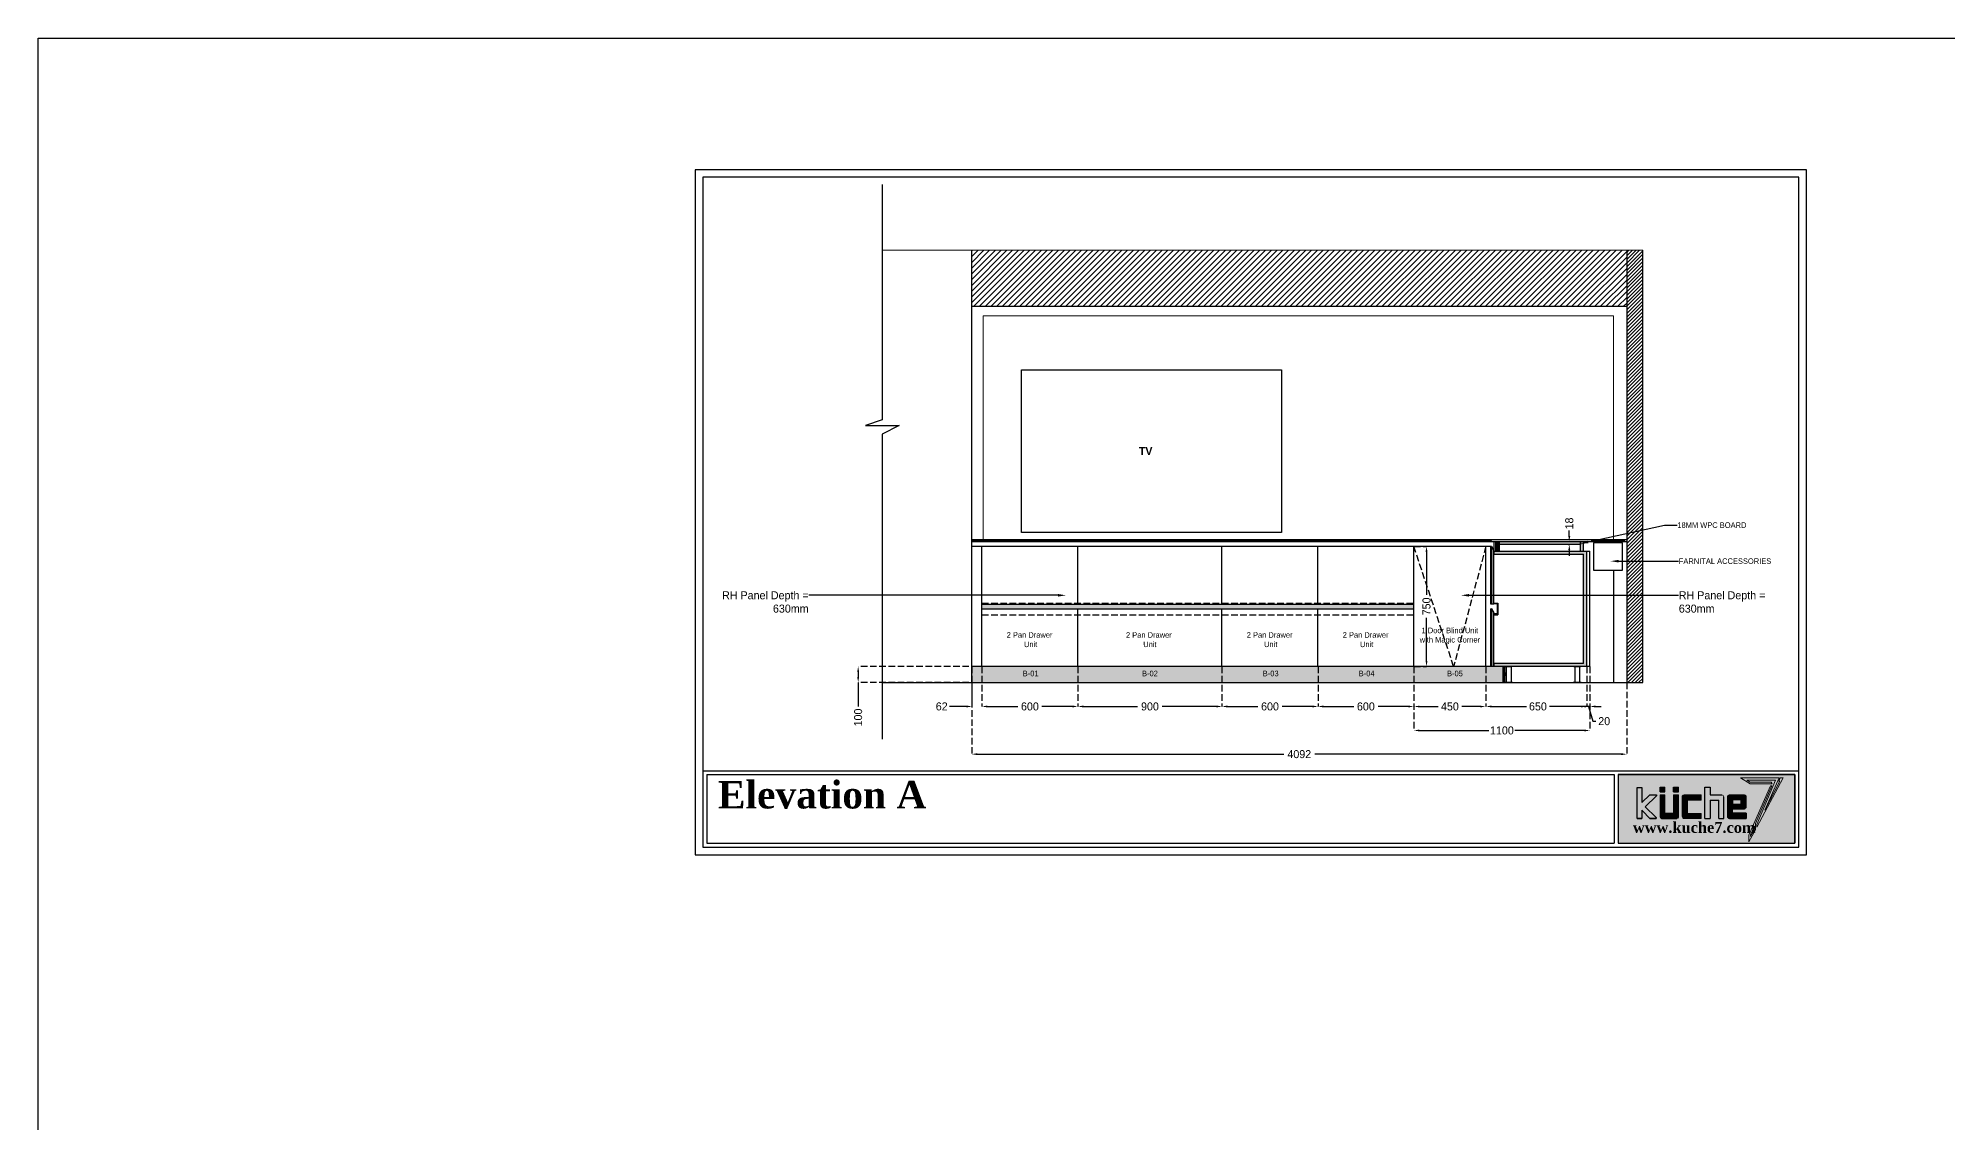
# Model space of a CAD drawing. Header units: millimetres. Extents: x -279428 to -243254, y -13605 to 1263.
# Drawn here: x -265216 to -253285, y -5513 to 1263 of the extents above; entities that cross this region are included whole.
import ezdxf
from ezdxf import colors
from ezdxf.entities.mleader import LeaderData, LeaderLine
from ezdxf.math import Vec2, Vec3

# ---------------------------------------------------------------- set-up
doc = ezdxf.new("R2010")
doc.units = ezdxf.units.MM
doc.linetypes.add('DGN Style 3', pattern=[57.66124, 41.1866, -16.47464])
for name, color, linetype in [('.', 7, 'Continuous'), ('Hatch', 251, 'Continuous'), ('kitchen line', 250, 'Continuous'), ('Measurement', 7, 'Continuous')]:
    doc.layers.add(name, color=color, linetype=linetype)
for name, color, linetype, lineweight in [('BEAM', 1, 'Continuous', 35), ('FURNITURE', 7, 'Continuous', 9), ('logo', 7, 'Continuous', 5), ('Text', 7, 'Continuous', 0)]:
    doc.layers.add(name, color=color, linetype=linetype, lineweight=lineweight)
doc.styles.add('Kuche7', font='', dxfattribs={"height": 50})
doc.styles.get("Standard").update_dxf_attribs({"font": 'arial.ttf'})
doc.styles.get('Kuche7').set_extended_font_data('Montserrat')
doc.dimstyles.new('Kuche7', dxfattribs={"dimtxt": 50, "dimasz": 35, "dimexe": 0.18, "dimexo": 0.0625, "dimgap": 10, "dimtad": 0, "dimdec": 0, "dimzin": 0, "dimdsep": 46, "dimtxsty": 'Kuche7', "dimcen": 0.09, "dimclrd": 256, "dimclre": 254, "dimclrt": 1, "dimadec": 0, "dimazin": 0, "dimtfac": 1, "dimtdec": 0, "dimtofl": 0, "dimtmove": 0, "dimatfit": 3, "dimfxl": 1, "dimtolj": 1, "dimtzin": 0, "dimarcsym": 0})
pattern_1 = [(0, (0, 0), (0, 6.985), [5.08, -1.905]), (90, (0, 0), (-6.985, 4e-16), [5.08, -1.905])]

# ---------------------------------------------------------------- blocks, each defined once
blk = doc.blocks.new('*D32')
at = {"layer": 'Defpoints', "color": 0, "transparency": 16777216}
for p in [(-260093, -2662), (-259401, -2662), (-259401, -2762)]:
    blk.add_point(p, dxfattribs=at)
at = {"layer": 'Measurement', "color": 254, "linetype": 'DGN Style 3', "lineweight": -2, "transparency": 16777216}
for p, q in [((-259401, -2662), (-260093, -2662)), ((-259401, -2762), (-260093, -2762))]:
    blk.add_line(p, q, dxfattribs=at)
at = {"layer": 'Measurement', "lineweight": -2, "transparency": 16777216}
for p, q in [((-260093, -2697), (-260093, -2727)), ((-260093, -2762), (-260093, -2913))]:
    blk.add_line(p, q, dxfattribs=at)
at = {"layer": 'Measurement', "transparency": 16777216}
for points in [[(-260099, -2697), (-260087, -2697), (-260093, -2662)], [(-260099, -2727), (-260087, -2727), (-260093, -2762)]]:
    blk.add_solid(points, dxfattribs=at)
at = {"layer": 'Measurement', "color": 1, "transparency": 16777216, "insert": (-260093, -2981), "char_height": 50, "attachment_point": 5, "rotation": 90, "style": 'Kuche7'}
blk.add_mtext('\\A1;100', dxfattribs=at)
blk = doc.blocks.new('gdfg')
at = {"layer": 'kitchen line'}
for p, q in [((1063109, -251454), (1063149, -251454)), ((1063109, -251456), (1063109, -251454)), ((1063149, -251456), (1063109, -251456)), ((1063114, -251456), (1063114, -251552)), ((1063144, -251456), (1063144, -251552)), ((1063149, -251454), (1063149, -251456)), ((1063104, -251552), (1063154, -251552)), ((1063104, -251552), (1063104, -251554)), ((1063104, -251554), (1063154, -251554)), ((1063154, -251552), (1063154, -251554))]:
    blk.add_line(p, q, dxfattribs=at)
blk = doc.blocks.new('*D68')
at = {"layer": 'Defpoints', "color": 0, "transparency": 16777216}
for p in [(-259382, -2662), (-259320, -2662), (-259320, -2912)]:
    blk.add_point(p, dxfattribs=at)
at = {"layer": 'Measurement', "color": 254, "linetype": 'DGN Style 3', "lineweight": -2, "transparency": 16777216}
for p, q in [((-259382, -2662), (-259382, -2912)), ((-259320, -2662), (-259320, -2912))]:
    blk.add_line(p, q, dxfattribs=at)
at = {"layer": 'Measurement', "lineweight": -2, "transparency": 16777216}
for p, q in [((-259417, -2912), (-259522, -2912)), ((-259285, -2912), (-259250, -2912))]:
    blk.add_line(p, q, dxfattribs=at)
at = {"layer": 'Measurement', "transparency": 16777216}
for points in [[(-259417, -2906), (-259417, -2918), (-259382, -2912)], [(-259285, -2906), (-259285, -2918), (-259320, -2912)]]:
    blk.add_solid(points, dxfattribs=at)
at = {"layer": 'Measurement', "color": 1, "transparency": 16777216, "insert": (-259571, -2912), "char_height": 50, "attachment_point": 5, "style": 'Kuche7'}
blk.add_mtext('\\A1;62', dxfattribs=at)
blk = doc.blocks.new('*D69')
at = {"layer": 'Defpoints', "color": 0, "transparency": 16777216}
for p in [(-259320, -2662), (-258720, -2662), (-258720, -2912)]:
    blk.add_point(p, dxfattribs=at)
at = {"layer": 'Measurement', "color": 254, "linetype": 'DGN Style 3', "lineweight": -2, "transparency": 16777216}
for p, q in [((-259320, -2662), (-259320, -2912)), ((-258720, -2662), (-258720, -2912))]:
    blk.add_line(p, q, dxfattribs=at)
at = {"layer": 'Measurement', "lineweight": -2, "transparency": 16777216}
for p, q in [((-259285, -2912), (-259096, -2912)), ((-258755, -2912), (-258945, -2912))]:
    blk.add_line(p, q, dxfattribs=at)
at = {"layer": 'Measurement', "transparency": 16777216}
for points in [[(-259285, -2906), (-259285, -2918), (-259320, -2912)], [(-258755, -2906), (-258755, -2918), (-258720, -2912)]]:
    blk.add_solid(points, dxfattribs=at)
at = {"layer": 'Measurement', "color": 1, "transparency": 16777216, "insert": (-259020, -2912), "char_height": 50, "attachment_point": 5, "style": 'Kuche7'}
blk.add_mtext('\\A1;600', dxfattribs=at)
blk = doc.blocks.new('*D70')
at = {"layer": 'Defpoints', "color": 0, "transparency": 16777216}
for p in [(-258720, -2662), (-257820, -2662), (-257820, -2912)]:
    blk.add_point(p, dxfattribs=at)
at = {"layer": 'Measurement', "color": 254, "linetype": 'DGN Style 3', "lineweight": -2, "transparency": 16777216}
for p, q in [((-258720, -2662), (-258720, -2912)), ((-257820, -2662), (-257820, -2912))]:
    blk.add_line(p, q, dxfattribs=at)
at = {"layer": 'Measurement', "lineweight": -2, "transparency": 16777216}
for p, q in [((-258685, -2912), (-258347, -2912)), ((-257855, -2912), (-258194, -2912))]:
    blk.add_line(p, q, dxfattribs=at)
at = {"layer": 'Measurement', "transparency": 16777216}
for points in [[(-258685, -2906), (-258685, -2918), (-258720, -2912)], [(-257855, -2906), (-257855, -2918), (-257820, -2912)]]:
    blk.add_solid(points, dxfattribs=at)
at = {"layer": 'Measurement', "color": 1, "transparency": 16777216, "insert": (-258270, -2912), "char_height": 50, "attachment_point": 5, "style": 'Kuche7'}
blk.add_mtext('\\A1;900', dxfattribs=at)
blk = doc.blocks.new('*D71')
at = {"layer": 'Defpoints', "color": 0, "transparency": 16777216}
for p in [(-257820, -2662), (-257220, -2662), (-257220, -2912)]:
    blk.add_point(p, dxfattribs=at)
at = {"layer": 'Measurement', "color": 254, "linetype": 'DGN Style 3', "lineweight": -2, "transparency": 16777216}
for p, q in [((-257820, -2662), (-257820, -2912)), ((-257220, -2662), (-257220, -2912))]:
    blk.add_line(p, q, dxfattribs=at)
at = {"layer": 'Measurement', "lineweight": -2, "transparency": 16777216}
for p, q in [((-257785, -2912), (-257596, -2912)), ((-257255, -2912), (-257445, -2912))]:
    blk.add_line(p, q, dxfattribs=at)
at = {"layer": 'Measurement', "transparency": 16777216}
for points in [[(-257785, -2906), (-257785, -2918), (-257820, -2912)], [(-257255, -2906), (-257255, -2918), (-257220, -2912)]]:
    blk.add_solid(points, dxfattribs=at)
at = {"layer": 'Measurement', "color": 1, "transparency": 16777216, "insert": (-257520, -2912), "char_height": 50, "attachment_point": 5, "style": 'Kuche7'}
blk.add_mtext('\\A1;600', dxfattribs=at)
blk = doc.blocks.new('*D72')
at = {"layer": 'Defpoints', "color": 0, "transparency": 16777216}
for p in [(-257220, -2662), (-256621, -2662), (-256621, -2912)]:
    blk.add_point(p, dxfattribs=at)
at = {"layer": 'Measurement', "color": 254, "linetype": 'DGN Style 3', "lineweight": -2, "transparency": 16777216}
for p, q in [((-257220, -2662), (-257220, -2912)), ((-256621, -2662), (-256621, -2912))]:
    blk.add_line(p, q, dxfattribs=at)
at = {"layer": 'Measurement', "lineweight": -2, "transparency": 16777216}
for p, q in [((-257185, -2912), (-256996, -2912)), ((-256656, -2912), (-256845, -2912))]:
    blk.add_line(p, q, dxfattribs=at)
at = {"layer": 'Measurement', "transparency": 16777216}
for points in [[(-257185, -2906), (-257185, -2918), (-257220, -2912)], [(-256656, -2906), (-256656, -2918), (-256621, -2912)]]:
    blk.add_solid(points, dxfattribs=at)
at = {"layer": 'Measurement', "color": 1, "transparency": 16777216, "insert": (-256921, -2912), "char_height": 50, "attachment_point": 5, "style": 'Kuche7'}
blk.add_mtext('\\A1;600', dxfattribs=at)
blk = doc.blocks.new('*D73')
at = {"layer": 'Defpoints', "color": 0, "transparency": 16777216}
for p in [(-256171, -2662), (-255521, -2662), (-255521, -2912)]:
    blk.add_point(p, dxfattribs=at)
at = {"layer": 'Measurement', "color": 254, "linetype": 'DGN Style 3', "lineweight": -2, "transparency": 16777216}
for p, q in [((-256171, -2662), (-256171, -2912)), ((-255521, -2662), (-255521, -2912))]:
    blk.add_line(p, q, dxfattribs=at)
at = {"layer": 'Measurement', "lineweight": -2, "transparency": 16777216}
for p, q in [((-256136, -2912), (-255918, -2912)), ((-255556, -2912), (-255774, -2912))]:
    blk.add_line(p, q, dxfattribs=at)
at = {"layer": 'Measurement', "transparency": 16777216}
for points in [[(-256136, -2906), (-256136, -2918), (-256171, -2912)], [(-255556, -2906), (-255556, -2918), (-255521, -2912)]]:
    blk.add_solid(points, dxfattribs=at)
at = {"layer": 'Measurement', "color": 1, "transparency": 16777216, "insert": (-255846, -2912), "char_height": 50, "attachment_point": 5, "style": 'Kuche7'}
blk.add_mtext('\\A1;650', dxfattribs=at)
blk = doc.blocks.new('*D74')
at = {"layer": 'Defpoints', "color": 0, "transparency": 16777216}
for p in [(-255541, -2662), (-255521, -2662), (-255541, -2912)]:
    blk.add_point(p, dxfattribs=at)
at = {"layer": 'Measurement', "color": 254, "linetype": 'DGN Style 3', "lineweight": -2, "transparency": 16777216}
for p, q in [((-255541, -2662), (-255541, -2912)), ((-255521, -2662), (-255521, -2912))]:
    blk.add_line(p, q, dxfattribs=at)
at = {"layer": 'Measurement', "lineweight": -2, "transparency": 16777216}
for p, q in [((-255576, -2912), (-255611, -2912)), ((-255521, -2912), (-255541, -2912)), ((-255531, -2912), (-255504, -3004)), ((-255486, -2912), (-255451, -2912)), ((-255504, -3004), (-255484, -3004))]:
    blk.add_line(p, q, dxfattribs=at)
at = {"layer": 'Measurement', "transparency": 16777216}
for points in [[(-255576, -2906), (-255576, -2918), (-255541, -2912)], [(-255486, -2906), (-255486, -2918), (-255521, -2912)]]:
    blk.add_solid(points, dxfattribs=at)
at = {"layer": 'Measurement', "color": 1, "transparency": 16777216, "insert": (-255432, -3004), "char_height": 50, "attachment_point": 5, "style": 'Kuche7'}
blk.add_mtext('\\A1;20', dxfattribs=at)
blk = doc.blocks.new('*D36')
at = {"layer": 'Defpoints', "color": 0, "transparency": 16777216}
for p in [(-256621, -2662), (-255521, -2662), (-256621, -3062)]:
    blk.add_point(p, dxfattribs=at)
at = {"layer": 'Measurement', "color": 254, "linetype": 'DGN Style 3', "lineweight": -2, "transparency": 16777216}
for p, q in [((-256621, -2662), (-256621, -3062)), ((-255521, -2662), (-255521, -3062))]:
    blk.add_line(p, q, dxfattribs=at)
at = {"layer": 'Measurement', "lineweight": -2, "transparency": 16777216}
for p, q in [((-256586, -3062), (-256152, -3062)), ((-255556, -3062), (-255990, -3062))]:
    blk.add_line(p, q, dxfattribs=at)
at = {"layer": 'Measurement', "transparency": 16777216}
for points in [[(-256586, -3056), (-256586, -3068), (-256621, -3062)], [(-255556, -3056), (-255556, -3068), (-255521, -3062)]]:
    blk.add_solid(points, dxfattribs=at)
at = {"layer": 'Measurement', "color": 1, "transparency": 16777216, "insert": (-256071, -3062), "char_height": 50, "attachment_point": 5, "style": 'Kuche7'}
blk.add_mtext('\\A1;1100', dxfattribs=at)
blk = doc.blocks.new('*D75')
at = {"layer": 'Defpoints', "color": 0, "transparency": 16777216}
for p in [(-259383, -2762), (-255291, -2762), (-255291, -3210)]:
    blk.add_point(p, dxfattribs=at)
at = {"layer": 'Measurement', "color": 254, "linetype": 'DGN Style 3', "lineweight": -2, "transparency": 16777216}
for p, q in [((-259383, -2762), (-259383, -3210)), ((-255291, -2762), (-255291, -3210))]:
    blk.add_line(p, q, dxfattribs=at)
at = {"layer": 'Measurement', "lineweight": -2, "transparency": 16777216}
for p, q in [((-259348, -3210), (-257433, -3210)), ((-255326, -3210), (-257240, -3210))]:
    blk.add_line(p, q, dxfattribs=at)
at = {"layer": 'Measurement', "transparency": 16777216}
for points in [[(-259348, -3204), (-259348, -3216), (-259383, -3210)], [(-255326, -3204), (-255326, -3216), (-255291, -3210)]]:
    blk.add_solid(points, dxfattribs=at)
at = {"layer": 'Measurement', "color": 1, "transparency": 16777216, "insert": (-257337, -3210), "char_height": 50, "attachment_point": 5, "style": 'Kuche7'}
blk.add_mtext('\\A1;4092', dxfattribs=at)
blk = doc.blocks.new('ytjup')
at = {"true_color": 0xffffff}
h = blk.add_hatch(color=7, dxfattribs=at)
h.dxf.hatch_style = 1
h.paths.add_polyline_path([(3365069.1, 952610.9), (3364751.9, 952610.9), (3364751.9, 951794.6), (3365069.1, 951794.6)])
at = {"ltscale": 0.005}
for points in [[(3364971.6, 952434), (3364975.4, 952433.9), (3364975.4, 952464.6), (3364940.3, 952501.6), (3365009.5, 952501.6), (3365009.5, 952523.1), (3364866.1, 952523.1), (3364866.1, 952501.6), (3364905.2, 952501.6), (3364901.4, 952498.1), (3364866.1, 952464.8), (3364866.1, 952434.5), (3364870.5, 952434.4), (3364920.6, 952485.9)], [(3364975.4, 952394.1), (3364975.4, 952416.9), (3364873.4, 952417, 0.362368), (3364866.1, 952410.9), (3364866.1, 952339.2, 0.37351), (3364872.6, 952331.7), (3364975.4, 952331.7), (3364975.4, 952354.4), (3364891.4, 952354.4), (3364891.4, 952394.1)], [(3364988.8, 952416.9), (3364988.8, 952394.1), (3365010.2, 952394.1), (3365010.2, 952416.9)], [(3365010.2, 952354.4), (3364988.8, 952354.4), (3364988.8, 952331.7), (3365010.2, 952331.7)], [(3364975.4, 952226.8), (3364975.4, 952306.4, 0.386462), (3364966.1, 952314.8), (3364875.6, 952314.8, 0.394403), (3364866.1, 952305.5), (3364866.1, 952226.8), (3364889.9, 952226.8), (3364889.9, 952289.8), (3364951.5, 952289.8), (3364951.5, 952226.8)], [(3364975.1, 952132.1), (3364975.1, 952186.4), (3365010.2, 952186.4), (3365010.2, 952210.5), (3364866.1, 952210.5), (3364866.1, 952186.4), (3364951.5, 952186.4), (3364951.5, 952146.2), (3364866.1, 952146.2), (3364866.1, 952122.7), (3364966.5, 952122.7, 0.430367)]]:
    blk.add_hatch(color=252, dxfattribs=at).paths.add_polyline_path(points)
h = blk.add_hatch(color=252, dxfattribs=at)
h.paths.add_polyline_path([(3364966.1, 952019.5, 0.386462), (3364975.4, 952027.9), (3364975.4, 952097.6, 0.386462), (3364966.1, 952106), (3364875.6, 952106, 0.394403), (3364866.1, 952096.7), (3364866.1, 952019.5), (3364890.2, 952019.5), (3364890.2, 952082.3), (3364910.3, 952082.3), (3364910.3, 952027.9, 0.38727), (3364919.6, 952019.5)])
h.paths.add_polyline_path([(3364952, 952082.6), (3364952, 952042.6), (3364932.5, 952042.6), (3364932.5, 952082.6)], flags=16)
at = {"layer": 'logo', "ltscale": 50}
h = blk.add_hatch(color=10, dxfattribs=at)
h.paths.add_polyline_path([(3365017.6, 951901.8), (3365017.6, 951907.8), (3364789.1, 952006.7), (3364758.7, 952006.5), (3364814.4, 951976.5), (3364843.4, 951977)])
h.paths.add_polyline_path([(3364831.4, 951981.5), (3364815.3, 951981.6), (3364782.5, 951999.5), (3364791.5, 951999.5)], flags=16)
blk.add_hatch(color=10, dxfattribs=at).paths.add_polyline_path([(3365053.3, 952045), (3365025.9, 952001.3), (3365025.9, 951900), (3365033.4, 951904.5), (3365033.5, 952001.8), (3365043.2, 952016.4), (3365043.2, 951883.8), (3364838.3, 951970.3), (3364826.1, 951969.9), (3365053.3, 951848.4), (3365053.3, 951862.4), (3365038.4, 951869.5), (3365038.4, 951864.1), (3364905.1, 951934.1), (3365053.3, 951867.6)])
at = {"color": 252, "ltscale": 0.005}
for p, q in [((3364866.1, 952501.6), (3364866.1, 952523.1)), ((3364866.1, 952523.1), (3365009.5, 952523.1)), ((3364866.1, 952523.1), (3364866.1, 952501.6)), ((3365009.5, 952523.1), (3365009.5, 952501.6)), ((3364866, 952434.5), (3364866.1, 952464.8)), ((3364870.5, 952434.4), (3364866, 952434.5)), ((3364905.2, 952501.6), (3364866.1, 952501.6)), ((3364866.1, 952464.8), (3364901.4, 952498.1)), ((3364866.1, 952464.8), (3364866.1, 952434.5)), ((3364920.6, 952485.9), (3364870.5, 952434.4)), ((3364901.4, 952498.1), (3364905.2, 952501.6)), ((3364971.6, 952434), (3364920.6, 952485.9)), ((3365009.5, 952501.6), (3364940.3, 952501.6)), ((3364940.3, 952501.6), (3364975.4, 952464.6)), ((3364975.4, 952433.9), (3364971.6, 952434)), ((3364975.4, 952464.6), (3364975.4, 952433.9)), ((3364866.1, 952410.9), (3364866.1, 952339.2)), ((3364988.8, 952416.9), (3365010.2, 952416.9)), ((3364988.8, 952416.9), (3364988.8, 952394.1)), ((3364988.8, 952394.1), (3365010.2, 952394.1)), ((3364988.8, 952354.4), (3365010.2, 952354.4)), ((3364988.8, 952354.4), (3364988.8, 952331.7)), ((3364988.8, 952331.7), (3365010.2, 952331.7)), ((3365010.2, 952416.9), (3365010.2, 952394.1)), ((3365010.2, 952354.4), (3365010.2, 952331.7)), ((3364866.1, 952210.5), (3364866.1, 952186.4)), ((3364866.1, 952210.5), (3365010.2, 952210.5)), ((3364951.5, 952186.4), (3364866.1, 952186.4)), ((3364951.5, 952186.4), (3364951.5, 952146.2)), ((3365010.2, 952186.4), (3364975.1, 952186.4)), ((3364975.1, 952186.4), (3364975.1, 952132.1)), ((3365010.2, 952210.5), (3365010.2, 952186.4)), ((3364866.1, 952146.2), (3364866.1, 952122.7)), ((3364866.1, 952146.2), (3364951.5, 952146.2)), ((3364866.1, 952122.7), (3364966.6, 952122.7)), ((3364866.1, 952096.7), (3364866.1, 952019.5)), ((3364890.2, 952019.5), (3364890.2, 952082.3)), ((3364890.2, 952082.3), (3364910.3, 952082.3)), ((3364910.3, 952082.3), (3364910.3, 952027.9)), ((3364932.5, 952082.6), (3364932.5, 952042.6)), ((3364952, 952082.6), (3364932.5, 952082.6)), ((3364952, 952042.6), (3364952, 952082.6)), ((3364890.2, 952019.5), (3364866.1, 952019.5)), ((3364932.5, 952042.6), (3364952, 952042.6))]:
    blk.add_line(p, q, dxfattribs=at)
blk.add_lwpolyline([(3365069.1, 952610.9), (3364751.9, 952610.9), (3364751.9, 951794.6), (3365069.1, 951794.6)], close=True)
at = {"layer": 'logo', "color": 252}
for p, q in [((3364866.1, 952408.2), (3364866.1, 952339.2)), ((3364975.4, 952416.9), (3364873.4, 952417)), ((3364891.4, 952354.4), (3364891.4, 952394.1)), ((3364891.4, 952394.1), (3364975.4, 952394.1)), ((3364891.4, 952354.4), (3364975.4, 952354.4)), ((3364963.9, 952398.5), (3364963.9, 952398.3)), ((3364975.4, 952394.1), (3364975.4, 952416.9)), ((3364975.4, 952331.7), (3364975.4, 952354.4)), ((3364875.6, 952106), (3364966.1, 952106)), ((3364975.4, 952027.9), (3364975.4, 952097.6)), ((3364919.5, 952019.5), (3364966.1, 952019.5))]:
    blk.add_line(p, q, dxfattribs=at)
at = {"layer": 'logo', "color": 252, "ltscale": 50}
for p, q in [((3364872.6, 952331.7), (3364975.4, 952331.7)), ((3364866.1, 952305.5), (3364866.1, 952226.8)), ((3364875.6, 952314.8), (3364966.1, 952314.8)), ((3364889.9, 952226.8), (3364889.9, 952289.8)), ((3364889.9, 952289.8), (3364951.5, 952289.8)), ((3364951.5, 952289.8), (3364951.5, 952226.8)), ((3364975.4, 952226.8), (3364975.4, 952306.4)), ((3364866.1, 952226.8), (3364889.9, 952226.8)), ((3364951.5, 952226.8), (3364975.4, 952226.8))]:
    blk.add_line(p, q, dxfattribs=at)
at = {"layer": 'logo', "color": 10}
for points in [[(3365017.6, 951907.8), (3365017.6, 951901.8), (3364843.4, 951977), (3364814.4, 951976.5), (3364758.7, 952006.5), (3364789.1, 952006.7), (3365017.6, 951907.8)], [(3364831.4, 951981.5), (3364815.3, 951981.6), (3364782.5, 951999.5), (3364791.5, 951999.5), (3364831.4, 951981.5)], [(3365053.3, 952045), (3365053.3, 951867.6), (3364905.1, 951934.1), (3365038.4, 951864.1), (3365038.4, 951869.5), (3365053.3, 951862.4), (3365053.3, 951848.4), (3364826.1, 951969.9), (3364838.3, 951970.3), (3365043.2, 951883.8), (3365043.2, 952016.4), (3365033.5, 952001.8), (3365033.4, 951904.5), (3365025.9, 951900), (3365025.9, 952001.3), (3365053.3, 952045)]]:
    blk.add_lwpolyline(points, dxfattribs=at)
at = {"layer": 'logo', "color": 252}
for centre, radius, start, end in [((3364873.4, 952409.5), 7.49, 90.09271, 169.76832), ((3364873.7, 952339.2), 7.62, 180, 261.92464), ((3364875.8, 952096.2), 9.78, 91.08497, 177.1826), ((3364966.1, 952096.7), 9.3, 5.48158, 90), ((3364966.4, 952131.5), 8.75, 268.91806, 4.22372), ((3364919.5, 952028.8), 9.3, 185.48175, 270.1613), ((3364966.1, 952028.8), 9.3, 270, 354.51842)]:
    blk.add_arc(centre, radius, start, end, dxfattribs=at)
at = {"layer": 'logo', "color": 252, "ltscale": 50}
for centre, radius, start, end in [((3364875.8, 952305), 9.78, 91.08497, 177.1826), ((3364966.1, 952305.5), 9.3, 5.48158, 90)]:
    blk.add_arc(centre, radius, start, end, dxfattribs=at)
at = {"linetype": 'ByBlock', "insert": (3364850.1, 952542.3), "char_height": 50, "width": 531.972, "attachment_point": 1, "rotation": 270}
blk.add_mtext('{\\fCentury|b1|i0|c0|p18;\\C252;www.kuche\\C1;7\\C252;.com}', dxfattribs=at)
blk = doc.blocks.new('*D38')
at = {"layer": 'Defpoints', "color": 0, "transparency": 16777216}
for p in [(-256621, -1912), (-256621, -2662), (-256542, -2662)]:
    blk.add_point(p, dxfattribs=at)
at = {"layer": 'kitchen line', "color": 254, "linetype": 'DGN Style 3', "lineweight": -2, "transparency": 16777216}
for p, q in [((-256621, -1912), (-256542, -1912)), ((-256621, -2662), (-256542, -2662))]:
    blk.add_line(p, q, dxfattribs=at)
at = {"layer": 'kitchen line', "lineweight": -2, "transparency": 16777216}
for p, q in [((-256542, -1947), (-256542, -2215)), ((-256542, -2627), (-256542, -2359))]:
    blk.add_line(p, q, dxfattribs=at)
at = {"layer": 'kitchen line', "transparency": 16777216}
for points in [[(-256548, -1947), (-256536, -1947), (-256542, -1912)], [(-256548, -2627), (-256536, -2627), (-256542, -2662)]]:
    blk.add_solid(points, dxfattribs=at)
at = {"layer": 'kitchen line', "color": 1, "transparency": 16777216, "insert": (-256542, -2287), "char_height": 50, "attachment_point": 5, "rotation": 90, "style": 'Kuche7'}
blk.add_mtext('\\A1;750', dxfattribs=at)
blk = doc.blocks.new('*D39')
at = {"layer": 'Defpoints', "color": 0, "transparency": 16777216}
for p in [(-256621, -2662), (-256171, -2662), (-256171, -2912)]:
    blk.add_point(p, dxfattribs=at)
at = {"layer": 'Measurement', "color": 254, "linetype": 'DGN Style 3', "lineweight": -2, "transparency": 16777216}
for p, q in [((-256621, -2662), (-256621, -2913)), ((-256171, -2662), (-256171, -2913))]:
    blk.add_line(p, q, dxfattribs=at)
at = {"layer": 'Measurement', "lineweight": -2, "transparency": 16777216}
for p, q in [((-256586, -2912), (-256470, -2912)), ((-256206, -2912), (-256322, -2912))]:
    blk.add_line(p, q, dxfattribs=at)
at = {"layer": 'Measurement', "transparency": 16777216}
for points in [[(-256586, -2907), (-256586, -2918), (-256621, -2912)], [(-256206, -2907), (-256206, -2918), (-256171, -2912)]]:
    blk.add_solid(points, dxfattribs=at)
at = {"layer": 'Measurement', "color": 1, "transparency": 16777216, "insert": (-256396, -2912), "char_height": 50, "attachment_point": 5, "style": 'Kuche7'}
blk.add_mtext('\\A1;450', dxfattribs=at)
blk = doc.blocks.new('*D104')
at = {"layer": 'Defpoints', "color": 0, "transparency": 16777216}
for p in [(-255657, -1882), (-255657, -1900), (-255650, -1882)]:
    blk.add_point(p, dxfattribs=at)
at = {"layer": 'kitchen line', "color": 254, "linetype": 'DGN Style 3', "lineweight": -2, "transparency": 16777216}
for p, q in [((-255657, -1882), (-255650, -1882)), ((-255657, -1900), (-255650, -1900))]:
    blk.add_line(p, q, dxfattribs=at)
at = {"layer": 'kitchen line', "lineweight": -2, "transparency": 16777216}
for p, q in [((-255650, -1847), (-255650, -1812)), ((-255650, -1935), (-255650, -1970))]:
    blk.add_line(p, q, dxfattribs=at)
at = {"layer": 'kitchen line', "transparency": 16777216}
for points in [[(-255656, -1847), (-255644, -1847), (-255650, -1882)], [(-255656, -1935), (-255644, -1935), (-255650, -1900)]]:
    blk.add_solid(points, dxfattribs=at)
at = {"layer": 'kitchen line', "color": 1, "transparency": 16777216, "insert": (-255650, -1769), "char_height": 50, "attachment_point": 5, "rotation": 90, "style": 'Kuche7'}
blk.add_mtext('\\A1;18', dxfattribs=at)

msp = doc.modelspace()

# ---------------------------------------------------------------- hatches: boundary and pattern name
at = {"layer": '.'}
h = msp.add_hatch(color=8, dxfattribs=at)
h.dxf.hatch_style = 1
h.paths.add_polyline_path([(-256101.5, -2332.7), (-256121, -2332.7), (-256121, -2338.7), (-256095.5, -2338.7), (-256095.5, -2265.7), (-256121, -2265.7), (-256121, -2271.7), (-256101.5, -2271.7)])
h = msp.add_hatch()
h.set_pattern_fill('ANGLE', color=6)
h.set_pattern_definition(pattern_1)
h.paths.add_polyline_path([(-256088, -1882.4), (-256108, -1882.4), (-256108, -1942.2), (-256088, -1942.2)])
h = msp.add_hatch()
h.set_pattern_fill('ANGLE', color=6)
h.set_pattern_definition(pattern_1)
h.paths.add_polyline_path([(-255581, -1882.4), (-256088, -1882.4), (-256088, -1900.2), (-255581, -1900.2)])
h.paths.add_polyline_path([(-255561, -1882.4), (-255581, -1882.4), (-255581, -1901.2), (-255581, -1942.2), (-255561, -1942.2)])
at = {"true_color": 0x636466}
h = msp.add_hatch(dxfattribs=at)
h.set_pattern_fill('ANGLE', color=251)
h.set_pattern_definition([(0, (-17184.7964, -55548.752), (0, 6.985), [5.08, -1.905]), (90, (-17184.7964, -55548.752), (-6.985, 4e-16), [5.08, -1.905])])
h.paths.add_polyline_path([(-256121, -2273.2), (-256137, -2273.2), (-256137, -1912.1), (-256136.3, -1912.1), (-256121, -1937.1)])
h.paths.add_polyline_path([(-256136.3, -2304.7), (-256121, -2327.9), (-256121, -2662.2), (-256137, -2662.2), (-256137, -2304.7)])
h = msp.add_hatch(dxfattribs=at)
h.set_pattern_fill('ANGLE', color=251)
h.set_pattern_definition([(0, (-16235.317, -55548.752), (0, 6.985), [5.08, -1.905]), (90, (-16235.317, -55548.752), (-6.985, 4e-16), [5.08, -1.905])])
h.paths.add_polyline_path([(-255561, -1960.2), (-256120, -1960.2), (-256120, -1942.2), (-255541, -1942.2), (-255541, -2662.2), (-256120, -2662.2), (-256120, -2644.2), (-255561, -2644.2)])
at = {"layer": 'Hatch', "transparency": 33554480}
h = msp.add_hatch(dxfattribs=at)
h.set_pattern_fill('ANSI31', color=3, scale=8)
h.set_pattern_definition([(45, (25471.096, 688.84), (-17.9605122, 17.9605122), [])])
h.paths.add_polyline_path([(-255291, -62.2), (-259383, -62.2), (-259383, -412.2), (-255291, -412.2)])
at = {"layer": 'kitchen line'}
h = msp.add_hatch(dxfattribs=at)
h.set_pattern_fill('ANSI31', color=1, scale=5)
h.set_pattern_definition([(45, (20425.847, 8524.031), (-11.22532015, 11.22532015), [])])
h.paths.add_polyline_path([(-255291, -2762.2), (-255191, -2762.2), (-255191, -62.2), (-255291, -62.2)])
h = msp.add_hatch(color=9, dxfattribs=at)
h.dxf.hatch_style = 1
h.paths.add_polyline_path([(-259320, -2273.2), (-259320, -2302.7), (-256621, -2302.7), (-256621, -2273.2)])
h = msp.add_hatch(color=9, dxfattribs=at)
h.dxf.hatch_style = 1
h.paths.add_polyline_path([(-256046, -2762.2), (-256046, -2662.2), (-259383, -2662.2), (-259383, -2762.2)])
h = msp.add_hatch(color=8, dxfattribs=at)
h.dxf.hatch_style = 1
h.paths.add_polyline_path([(-256054, -2762.2), (-256054, -2722.2), (-256044, -2722.2), (-256044, -2702.2), (-256054, -2702.2), (-256054, -2662.2), (-256066, -2662.2), (-256066, -2762.2)])

# ---------------------------------------------------------------- linework, layer by layer
for p, q in [((-259383, -2762.2), (-259383, -62.2)), ((-255291, -62.2), (-255291, -2762.2)), ((-255291, -1870.4), (-259383, -1870.4)), ((-256108, -1942.2), (-256108, -1892.2)), ((-256088, -1942.2), (-256088, -1883.5)), ((-255581, -1942.2), (-255581, -1884.3)), ((-255561, -1942.2), (-255561, -1883.5)), ((-256136.3, -1912.1), (-259383, -1912.1)), ((-259320, -2662.2), (-259320, -1912.1)), ((-256171, -2662.2), (-256171, -1912.1)), ((-256141, -2273.2), (-256141, -1912.1)), ((-256141, -1912.1), (-256137, -1912.1)), ((-256137, -1912.1), (-256137, -2273.2)), ((-256136.3, -2273.2), (-256136.3, -1912.1)), ((-256121, -2273.2), (-256121, -1937.1)), ((-256120, -1942.2), (-255541, -1942.2)), ((-256120, -1960.2), (-256120, -1942.2)), ((-256120, -1960.2), (-255561, -1960.2)), ((-255561, -2644.2), (-255561, -1960.2)), ((-255541, -2662.2), (-255541, -1942.2)), ((-259320, -2273.2), (-256621, -2273.2)), ((-259320, -2302.7), (-256621, -2302.7)), ((-256141, -2662.2), (-256141, -2302.7)), ((-256141, -2662.2), (-256141, -2312.7)), ((-256137, -2302.7), (-256137, -2662.2)), ((-256137, -2312.7), (-256137, -2662.2)), ((-256136.3, -2662.2), (-256136.3, -2302.7)), ((-256121, -2662.2), (-256121, -2332.7)), ((-255541, -2662.2), (-259383, -2662.2)), ((-256121, -2662.2), (-256141, -2662.2)), ((-256121, -2662.2), (-256141, -2662.2)), ((-255561, -2644.2), (-256120, -2644.2)), ((-256120, -2662.2), (-256120, -2644.2)), ((-256120, -2662.2), (-256120, -2644.2)), ((-255521, -2662.2), (-256120, -2662.2)), ((-256066, -2662.2), (-256066, -2762.2)), ((-259942.9, -2762.2), (-255191, -2762.2)), ((-261063.1, -3313.5), (-254216.6, -3313.5)), ((-261039.2, -3337.3), (-255369.5, -3337.3)), ((-261039.2, -3337.3), (-261039.2, -3766.8)), ((-255369.5, -3337.3), (-255369.5, -3766.8)), ((-255345.6, -3337.3), (-255345.6, -3766.8)), ((-255345.6, -3337.3), (-254240.4, -3337.3)), ((-254240.4, -3337.3), (-254240.4, -3766.8)), ((-261039.2, -3766.8), (-255369.5, -3766.8))]:
    msp.add_line(p, q)
at = {"color": 252, "linetype": 'DGN Style 3', "true_color": 0x939598}
for p, q in [((-259320, -2265.7), (-256621, -2265.7)), ((-259320, -2338.7), (-256621, -2338.7))]:
    msp.add_line(p, q, dxfattribs=at)
for points in [[(-261110.8, 441.5), (-261110.8, -3838.4), (-254168.8, -3838.4), (-254168.8, 441.5)], [(-261063.1, 393.8), (-261063.1, -3790.7), (-254216.6, -3790.7), (-254216.6, 393.8)], [(-259073, -809.5), (-257448, -809.5), (-257448, -1825.5), (-259073, -1825.5)]]:
    msp.add_lwpolyline(points, close=True)
at = {"layer": 'BEAM', "color": 251, "lineweight": 0, "true_color": 0x636466}
msp.add_line((-259942.9, -62.2), (-255191, -62.2), dxfattribs=at)
at = {"layer": 'FURNITURE', "color": 152, "lineweight": 0, "true_color": 0x2776bb}
for p, q in [((-259313, -472.2), (-255373, -472.2)), ((-259313, -472.2), (-259313, -1880.2)), ((-255373, -472.2), (-255373, -1880.2))]:
    msp.add_line(p, q, dxfattribs=at)
at = {"layer": 'kitchen line'}
for p, q in [((-259383, -412.2), (-255291, -412.2)), ((-256141, -1874.4), (-259383, -1874.4)), ((-259383, -1882.4), (-255291, -1882.4)), ((-256141, -1870.4), (-256141, -1874.4)), ((-256141, -1870.4), (-256141, -1874.4)), ((-256120, -1942.2), (-256120, -1882.4)), ((-258720.5, -2273.2), (-258720.5, -1912.1)), ((-257820.5, -2273.2), (-257820.5, -1912.1)), ((-257220.5, -2273.2), (-257220.5, -1912.1)), ((-256621, -2662.2), (-256621, -1912.1)), ((-255541, -1942.2), (-255521, -1942.2)), ((-255521, -2662.2), (-255521, -1942.2)), ((-255373, -2060.2), (-255373, -2762.2)), ((-256121, -2265.7), (-256095.5, -2265.7)), ((-256121, -2271.7), (-256121, -2265.7)), ((-256095.5, -2265.7), (-256095.5, -2338.7)), ((-258720.5, -2662.2), (-258720.5, -2302.7)), ((-257820.5, -2662.2), (-257820.5, -2302.7)), ((-257220.5, -2662.2), (-257220.5, -2302.7)), ((-256121, -2273.2), (-256141, -2273.2)), ((-256136.3, -2302.7), (-256141, -2302.7)), ((-256101.5, -2271.7), (-256121, -2271.7)), ((-256121, -2332.7), (-256121, -2327.9)), ((-256101.5, -2332.7), (-256121, -2332.7)), ((-256121, -2332.7), (-256121, -2338.7)), ((-256121, -2338.7), (-256095.5, -2338.7)), ((-256101.5, -2271.7), (-256101.5, -2332.7)), ((-256054, -2662.2), (-256054, -2762.2)), ((-256054, -2702.2), (-256044, -2702.2)), ((-256049, -2662.2), (-256009, -2662.2)), ((-256049, -2664.2), (-256049, -2662.2)), ((-256049, -2664.2), (-256049, -2662.2)), ((-256009, -2664.2), (-256049, -2664.2)), ((-256044, -2664.2), (-256044, -2760.2)), ((-256014, -2664.2), (-256014, -2760.2)), ((-256009, -2662.2), (-256009, -2664.2)), ((-256054, -2760.2), (-256004, -2760.2)), ((-256054, -2760.2), (-256054, -2762.2)), ((-256054, -2762.2), (-256004, -2762.2)), ((-256004, -2760.2), (-256004, -2762.2))]:
    msp.add_line(p, q, dxfattribs=at)
at = {"layer": 'kitchen line', "color": 18, "true_color": 0x000000}
msp.add_line((-256133, -1882.4), (-256141, -1874.4), dxfattribs=at)
at = {"layer": 'kitchen line'}
for points in [[(-265216.1, 1262.9), (-243253.8, 1262.9), (-243253.8, -13604.8), (-265216.1, -13604.8)], [(-256088, -1942.2), (-256108, -1942.2), (-256108, -1882.4), (-256088, -1882.4)], [(-256088, -1882.4), (-255581, -1882.4), (-255581, -1900.2), (-256088, -1900.2)], [(-255508.2, -1870.4), (-255308.2, -1870.4), (-255308.2, -1880.4), (-255508.2, -1880.4)], [(-255498.2, -2060.2), (-255318.2, -2060.2), (-255318.2, -1890.2), (-255498.2, -1890.2)]]:
    msp.add_lwpolyline(points, close=True, dxfattribs=at)
msp.add_lwpolyline([(-259942.9, 348.7), (-259942.9, -1120.6), (-260046.9, -1156.4), (-259836, -1156.4), (-259942.9, -1210.8), (-259942.9, -3116.7)], dxfattribs=at)
at = {"layer": 'kitchen line', "color": 251, "linetype": 'DGN Style 3', "true_color": 0x636466}
msp.add_lwpolyline([(-256171, -1912.1), (-256372.6, -2662.2), (-256621, -1912.1)], dxfattribs=at)
at = {"layer": 'Measurement'}
for p, q in [((-255191, -2762.2), (-255191, -62.2)), ((-256137, -1912.1), (-256136.3, -1912.1)), ((-256136.3, -1912.1), (-256121, -1937.1)), ((-256136.3, -2302.7), (-256121, -2327.9))]:
    msp.add_line(p, q, dxfattribs=at)

# ---------------------------------------------------------------- block references
at = {"xscale": 1.353917585744625, "yscale": 1.353917585744625, "zscale": 1.353917585744625, "rotation": 90}
msp.add_blockref('ytjup', (1034411, -4559363.5), dxfattribs=at)
at = {"layer": 'kitchen line'}
msp.add_blockref('gdfg', (-1318729.7, 248791.7), dxfattribs=at)

# ---------------------------------------------------------------- texts
at = {"attachment_point": 1}
for s, insert, char_height, width in [('\\pxqc;{\\fMontserrat|b1|i0|c0|p2;\\C1;TV}', (-258677.4, -1291.4), 50, 760.978), ('{\\fCentury|b1|i0|c0|p18;Elevation A}', (-260969.6, -3377.6), 171.6, 1773.302)]:
    msp.add_mtext(s, dxfattribs=dict(at, insert=insert, char_height=char_height, width=width))
at = {"layer": 'Text', "color": 7, "ltscale": 150, "char_height": 35, "attachment_point": 1}
for s, width, gutter_width, insert in [('\\pxqc;{\\fMontserrat|b0|i0|c0|p2;2 Pan Drawer\\P Unit}', 600, 1, (-259322.1, -2447.8, -1)), ('\\pxqc;{\\fMontserrat|b0|i0|c0|p2;2 Pan Drawer\\P Unit}', 600, 1, (-258576.8, -2447.8, -1)), ('\\pxqc;{\\fMontserrat|b0|i0|c0|p2;2 Pan Drawer\\P Unit}', 600, 1, (-257822.1, -2447.8, -1)), ('\\pxqc;{\\fMontserrat|b0|i0|c0|p2;2 Pan Drawer\\P Unit}', 600, 1, (-257222.6, -2447.8, -1)), ('\\pxqc;{\\fMontserrat|b0|i0|c0|p2;1 Door Blind Unit \\Pwith Magic Corner}', 450, 1, (-256621, -2419.2)), ('\\pxqc;{\\fMontserrat|b0|i0|c0|p2;B-01}', 530.958, 12.5, (-259281, -2688.2, -1)), ('\\pxqc;{\\fMontserrat|b0|i0|c0|p2;B-02}', 530.958, 12.5, (-258535.6, -2688.2, -1)), ('\\pxqc;{\\fMontserrat|b0|i0|c0|p2;B-03}', 530.958, 12.5, (-257781, -2688.2, -1)), ('\\pxqc;{\\fMontserrat|b0|i0|c0|p2;B-04}', 530.958, 12.5, (-257181.5, -2688.2, -1)), ('\\pxqc;{\\fMontserrat|b0|i0|c0|p2;B-05}', 530.958, 12.5, (-256630, -2688.2, -1))]:
    msp.add_mtext_dynamic_manual_height_columns(s, width=width, gutter_width=gutter_width, heights=[0], dxfattribs=dict(at, insert=insert))

# ---------------------------------------------------------------- dimensions: what is measured, and where the dimension line sits
at = {"layer": 'kitchen line'}
for base, p1, p2, picture, middle in [((-255649.8, -1882.4), (-255656.6, -1900.2), (-255656.6, -1882.4), '*D104', (-255649.8, -1768.8)), ((-256541.7, -2662.2), (-256621, -1912.1), (-256621, -2662.2), '*D38', (-256541.7, -2287.1))]:
    dim = msp.add_linear_dim(base=base, p1=p1, p2=p2, angle=90, dimstyle='Kuche7', dxfattribs=at)
    dim.commit()
    dim.dimension.update_dxf_attribs({"geometry": picture, "text_midpoint": middle})
at = {"layer": 'Measurement'}
dim = msp.add_linear_dim(base=(-260092.9, -2662.2), p1=(-259401, -2762.2), p2=(-259401, -2662.2), angle=90, dimstyle='Kuche7', dxfattribs=at)
dim.commit()
dim.dimension.update_dxf_attribs({"geometry": '*D32', "text_midpoint": (-260092.9, -2981.3), "dimtype": 160})
dim = msp.add_linear_dim(base=(-259320, -2912.2), p1=(-259382, -2662.2), p2=(-259320, -2662.2), dimstyle='Kuche7', dxfattribs=at)
dim.commit()
dim.dimension.update_dxf_attribs({"geometry": '*D68', "text_midpoint": (-259570.6, -2912.2), "dimtype": 160})
for base, p1, p2, picture, middle in [((-258720.4973294, -2912.1812778), (-259319.9973294, -2662.1812778), (-258720.4973294, -2662.1812778), '*D69', (-259020.2473294, -2912.1812778)), ((-257820.5, -2912.2), (-258720.5, -2662.2), (-257820.5, -2662.2), '*D70', (-258270.5, -2912.2)), ((-257220.5, -2912.2), (-257820.5, -2662.2), (-257220.5, -2662.2), '*D71', (-257520.5, -2912.2)), ((-256620.9973294, -2912.1812778), (-257220.4973294, -2662.1812778), (-256620.9973294, -2662.1812778), '*D72', (-256920.7473294, -2912.1812778)), ((-256621, -3062.2), (-255521, -2662.2), (-256621, -2662.2), '*D36', (-256071, -3062.2)), ((-255521, -2912.2), (-256171, -2662.2), (-255521, -2662.2), '*D73', (-255846, -2912.2)), ((-255541, -2912.2), (-255521, -2662.2), (-255541, -2662.2), '*D74', (-255473.6, -3003.6))]:
    dim = msp.add_linear_dim(base=base, p1=p1, p2=p2, dimstyle='Kuche7', override={"dimtmove": 1}, dxfattribs=at)
    dim.commit()
    dim.dimension.update_dxf_attribs({"geometry": picture, "text_midpoint": middle})
for base, p1, p2, picture, middle in [((-256171, -2912.4), (-256621, -2662.2), (-256171, -2662.2), '*D39', (-256396, -2912.4)), ((-255291, -3209.8), (-259383, -2762.2), (-255291, -2762.2), '*D75', (-257337, -3209.8))]:
    dim = msp.add_linear_dim(base=base, p1=p1, p2=p2, dimstyle='Kuche7', dxfattribs=at)
    dim.commit()
    dim.dimension.update_dxf_attribs({"geometry": picture, "text_midpoint": middle})

# ---------------------------------------------------------------- leaders
at = {"layer": 'kitchen line'}
ml = msp.add_multileader_mtext('Standard', dxfattribs=at)
ml.set_content('{\\fMontserrat|b0|i0|c0|p2;\\C1;18MM WPC BOARD}', color=256)
ml.set_leader_properties()
ml.build(insert=Vec2(0, 0))
ml.multileader.update_dxf_attribs({"arrow_head_size": 50})
ctx = ml.context
ctx.base_point, ctx.char_height, ctx.arrow_head_size, ctx.plane_origin = Vec3(-254977.1, -1779.1), 35, 50, Vec3(-257360.8, -1779.1)
notes = []
notes.append((ctx, [(0, (1, 1, 0), (-255056, -1779.1), (1, 0), 78.9, [(0, [(-255581, -1895.3)], 0, [])])]))
ctx.mtext.insert, ctx.mtext.width, ctx.mtext.flow_direction = Vec3(-254975.1, -1761.4), 611.754, 5
ml = msp.add_multileader_mtext('Standard', dxfattribs=at)
ml.set_content('{\\fMontserrat|b0|i0|c0|p2;\\C1;FARNITAL ACCESSORIES}', color=256)
ml.set_leader_properties()
ml.build(insert=Vec2(0, 0))
ml.multileader.update_dxf_attribs({"arrow_head_size": 50})
ctx = ml.context
ctx.base_point, ctx.char_height, ctx.arrow_head_size, ctx.plane_origin = Vec3(-254967.8, -2004.2), 35, 50, Vec3(-257360.8, -2004.2)
notes.append((ctx, [(0, (1, 1, 0), (-254975.8, -2004.2), (1, 0), 8, [(0, [(-255391.8, -2004.2)], 0, [])])]))
ctx.mtext.insert, ctx.mtext.width, ctx.mtext.flow_direction = Vec3(-254965.8, -1986.5), 611.754, 5
ml = msp.add_multileader_mtext('Standard', dxfattribs=at)
ml.set_content('{\\fMontserrat|b0|i0|c0|p2;\\C1;RH Panel Depth = 630mm}', color=256)
ml.set_leader_properties()
ml.build(insert=Vec2(0, 0))
ml.multileader.update_dxf_attribs({"arrow_head_size": 50})
ctx = ml.context
ctx.base_point, ctx.char_height, ctx.arrow_head_size, ctx.plane_origin = Vec3(-261030.3, -2217.5), 50, 50, Vec3(-258007.5, -2217.5)
ctx.text_align_type = 2
notes.append((ctx, [(0, (1, 1, 0), (-260392.5, -2217.5), (-1, 0), 8, [(0, [(-258794.5, -2217.5)], 0, [])])]))
ctx.mtext.insert, ctx.mtext.width, ctx.mtext.alignment, ctx.mtext.flow_direction = Vec3(-260402.5, -2192.3), 726.489, 3, 5
ml = msp.add_multileader_mtext('Standard', dxfattribs=at)
ml.set_content('{\\fMontserrat|b0|i0|c0|p2;\\C1;RH Panel Depth = 630mm}', color=256)
ml.set_leader_properties()
ml.build(insert=Vec2(0, 0))
ml.multileader.update_dxf_attribs({"arrow_head_size": 50})
ctx = ml.context
ctx.base_point, ctx.char_height, ctx.arrow_head_size, ctx.plane_origin = Vec3(-254967.8, -2217.5), 50, 50, Vec3(-257360.8, -2217.5)
notes.append((ctx, [(0, (1, 1, 0), (-254975.8, -2217.5), (1, 0), 8, [(0, [(-256326.8, -2217.5)], 0, [])])]))
ctx.mtext.insert, ctx.mtext.width, ctx.mtext.flow_direction = Vec3(-254965.8, -2192.3), 611.754, 5
for ctx, leaders in notes:
    for number, flags, end, landing, length, lines in leaders:
        leader = LeaderData()
        leader.index, (leader.has_last_leader_line, leader.has_dogleg_vector, leader.attachment_direction) = number, flags
        leader.last_leader_point, leader.dogleg_vector, leader.dogleg_length = Vec3(end), Vec3(landing), length
        for number, points, colour, breaks in lines:
            line = LeaderLine()
            line.index, line.vertices, line.color, line.breaks = number, Vec3.list(points), colors.encode_raw_color(colour), breaks
            leader.lines.append(line)
        ctx.leaders.append(leader)

doc.saveas('drawing.dxf')
